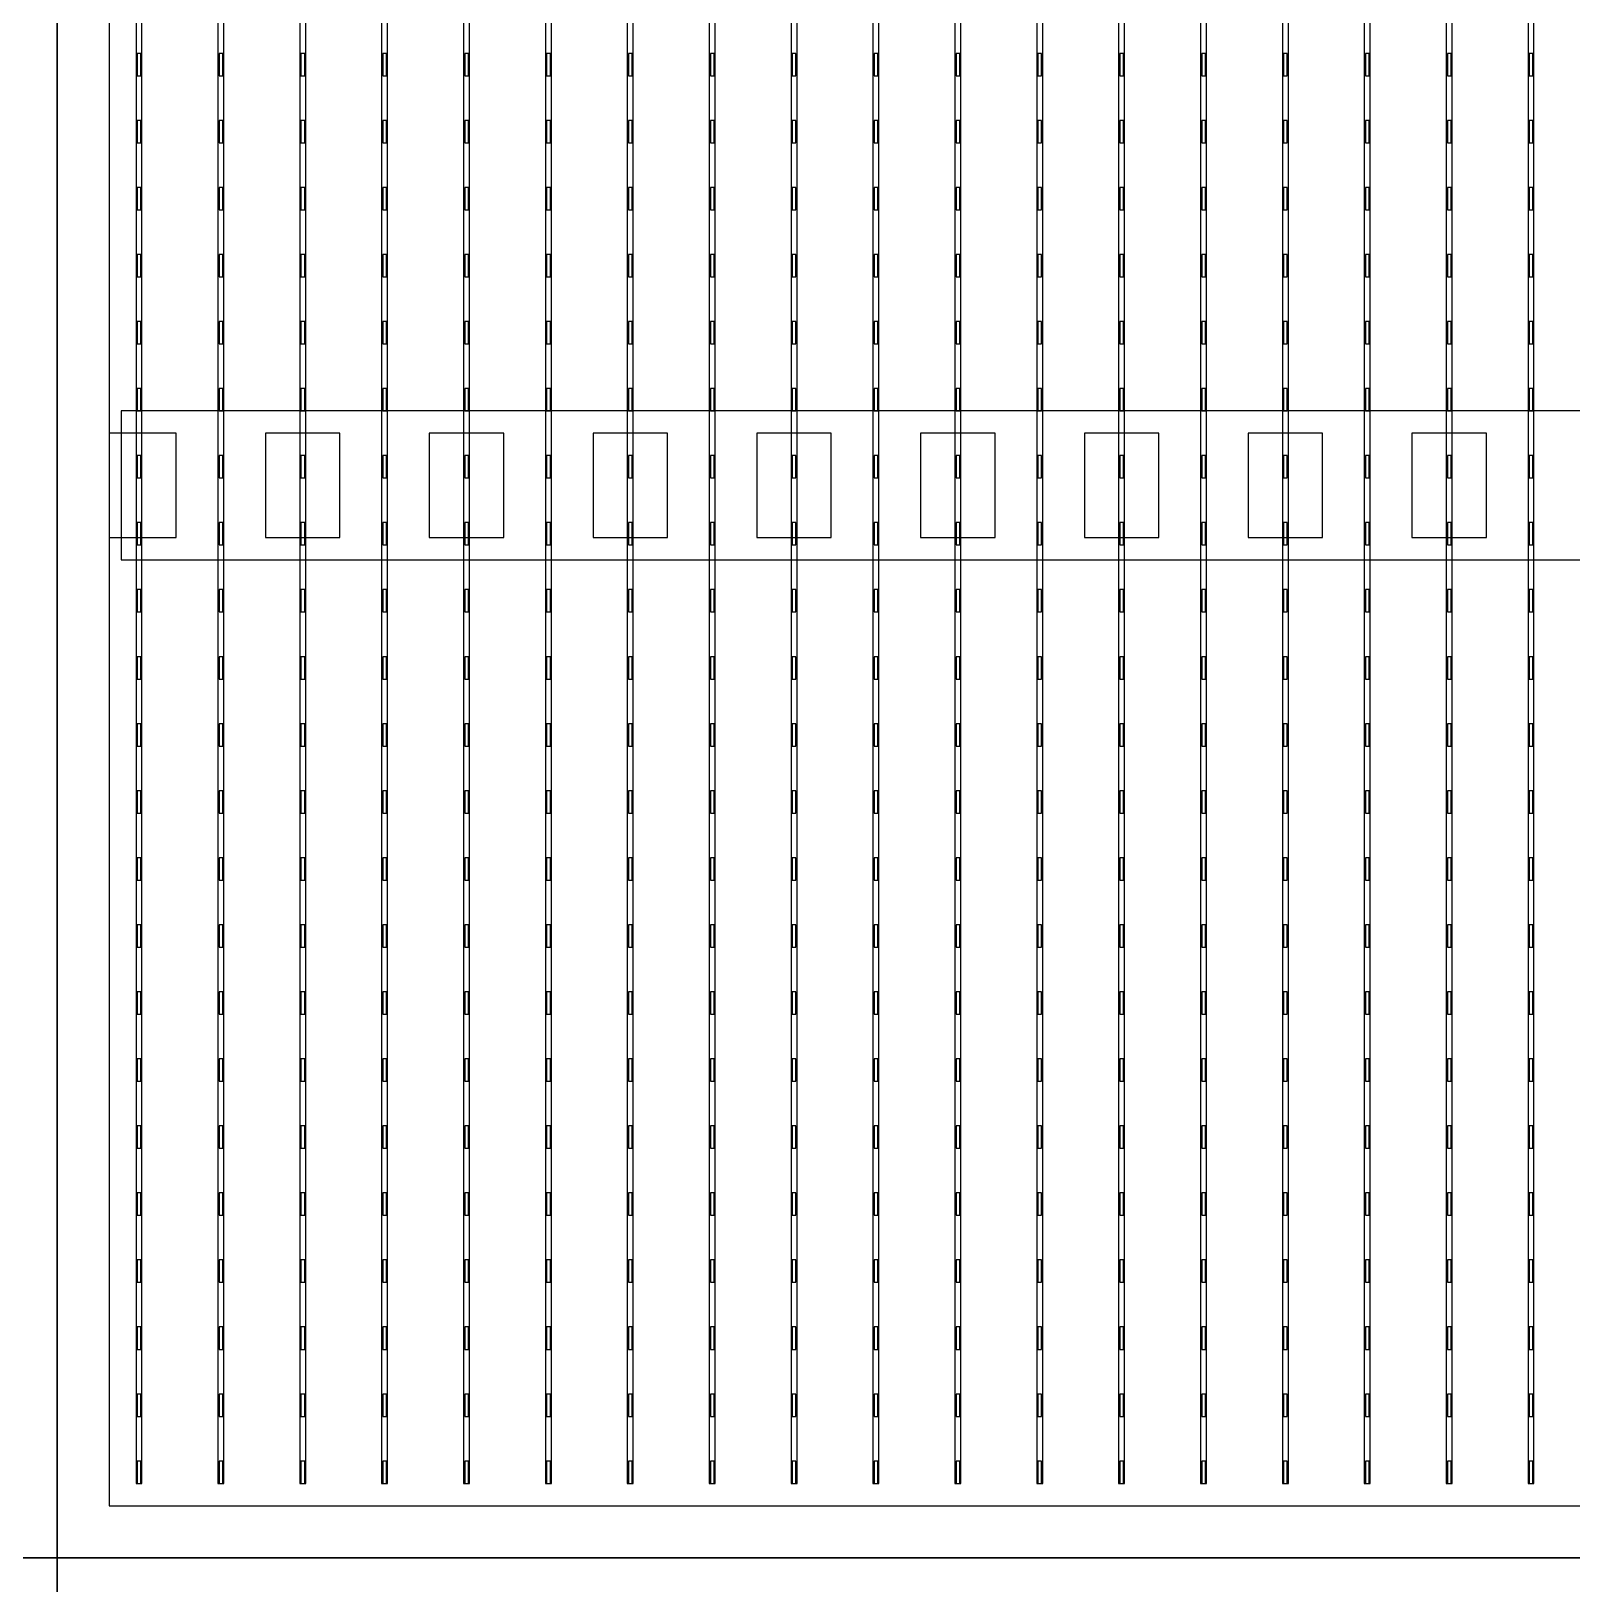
# Model space of a CAD drawing. Header units: millimetres. Extents: x -18 to 142, y -7 to 153.
# Drawn here: x 82.89 to 93.25, y 103.83 to 114.25 of the extents above; entities that cross this region are included whole.
import ezdxf

# ---------------------------------------------------------------- set-up
doc = ezdxf.new("R2010")
doc.units = ezdxf.units.MM
for name, color, linetype in [('BUSBARS', 3, 'Continuous'), ('CELLS', 5, 'Continuous'), ('CONTACT_PADS', 2, 'Continuous'), ('DICING', 4, 'Continuous'), ('FINGERS', 1, 'Continuous'), ('INSULATION', 2, 'Continuous')]:
    doc.layers.add(name, color=color, linetype=linetype)

msp = doc.modelspace()

# ---------------------------------------------------------------- linework, layer by layer
at = {"layer": 'BUSBARS'}
msp.add_lwpolyline([(103.54, 110.7), (103.54, 111.7), (83.5, 111.7), (83.5, 110.7), (103.54, 110.7)], close=True, dxfattribs=at)
at = {"layer": 'CELLS'}
for points in [[(83.07, 104), (83.07, 124.9), (62.17, 124.9), (62.17, 104), (83.07, 104)], [(103.97, 104), (103.97, 124.9), (83.07, 124.9), (83.07, 104), (103.97, 104)], [(83.07, 83.1), (83.07, 104), (62.17, 104), (62.17, 83.1), (83.07, 83.1)], [(103.97, 83.1), (103.97, 104), (83.07, 104), (83.07, 83.1), (103.97, 83.1)]]:
    msp.add_lwpolyline(points, close=True, dxfattribs=at)
at = {"layer": 'CONTACT_PADS'}
for points in [[(83.633, 113.95), (83.633, 114.1), (83.608, 114.1), (83.608, 113.95), (83.633, 113.95)], [(84.183, 113.95), (84.183, 114.1), (84.158, 114.1), (84.158, 113.95), (84.183, 113.95)], [(84.733, 113.95), (84.733, 114.1), (84.708, 114.1), (84.708, 113.95), (84.733, 113.95)], [(85.283, 113.95), (85.283, 114.1), (85.258, 114.1), (85.258, 113.95), (85.283, 113.95)], [(85.833, 113.95), (85.833, 114.1), (85.808, 114.1), (85.808, 113.95), (85.833, 113.95)], [(86.383, 113.95), (86.383, 114.1), (86.358, 114.1), (86.358, 113.95), (86.383, 113.95)], [(86.933, 113.95), (86.933, 114.1), (86.908, 114.1), (86.908, 113.95), (86.933, 113.95)], [(87.483, 113.95), (87.483, 114.1), (87.458, 114.1), (87.458, 113.95), (87.483, 113.95)], [(88.033, 113.95), (88.033, 114.1), (88.008, 114.1), (88.008, 113.95), (88.033, 113.95)], [(88.583, 113.95), (88.583, 114.1), (88.558, 114.1), (88.558, 113.95), (88.583, 113.95)], [(89.133, 113.95), (89.133, 114.1), (89.108, 114.1), (89.108, 113.95), (89.133, 113.95)], [(89.683, 113.95), (89.683, 114.1), (89.658, 114.1), (89.658, 113.95), (89.683, 113.95)], [(90.233, 113.95), (90.233, 114.1), (90.208, 114.1), (90.208, 113.95), (90.233, 113.95)], [(90.783, 113.95), (90.783, 114.1), (90.758, 114.1), (90.758, 113.95), (90.783, 113.95)], [(91.333, 113.95), (91.333, 114.1), (91.308, 114.1), (91.308, 113.95), (91.333, 113.95)], [(91.883, 113.95), (91.883, 114.1), (91.858, 114.1), (91.858, 113.95), (91.883, 113.95)], [(92.433, 113.95), (92.433, 114.1), (92.408, 114.1), (92.408, 113.95), (92.433, 113.95)], [(92.983, 113.95), (92.983, 114.1), (92.958, 114.1), (92.958, 113.95), (92.983, 113.95)], [(83.633, 113.5), (83.633, 113.65), (83.608, 113.65), (83.608, 113.5), (83.633, 113.5)], [(84.183, 113.5), (84.183, 113.65), (84.158, 113.65), (84.158, 113.5), (84.183, 113.5)], [(84.733, 113.5), (84.733, 113.65), (84.708, 113.65), (84.708, 113.5), (84.733, 113.5)], [(85.283, 113.5), (85.283, 113.65), (85.258, 113.65), (85.258, 113.5), (85.283, 113.5)], [(85.833, 113.5), (85.833, 113.65), (85.808, 113.65), (85.808, 113.5), (85.833, 113.5)], [(86.383, 113.5), (86.383, 113.65), (86.358, 113.65), (86.358, 113.5), (86.383, 113.5)], [(86.933, 113.5), (86.933, 113.65), (86.908, 113.65), (86.908, 113.5), (86.933, 113.5)], [(87.483, 113.5), (87.483, 113.65), (87.458, 113.65), (87.458, 113.5), (87.483, 113.5)], [(88.033, 113.5), (88.033, 113.65), (88.008, 113.65), (88.008, 113.5), (88.033, 113.5)], [(88.583, 113.5), (88.583, 113.65), (88.558, 113.65), (88.558, 113.5), (88.583, 113.5)], [(89.133, 113.5), (89.133, 113.65), (89.108, 113.65), (89.108, 113.5), (89.133, 113.5)], [(89.683, 113.5), (89.683, 113.65), (89.658, 113.65), (89.658, 113.5), (89.683, 113.5)], [(90.233, 113.5), (90.233, 113.65), (90.208, 113.65), (90.208, 113.5), (90.233, 113.5)], [(90.783, 113.5), (90.783, 113.65), (90.758, 113.65), (90.758, 113.5), (90.783, 113.5)], [(91.333, 113.5), (91.333, 113.65), (91.308, 113.65), (91.308, 113.5), (91.333, 113.5)], [(91.883, 113.5), (91.883, 113.65), (91.858, 113.65), (91.858, 113.5), (91.883, 113.5)], [(92.433, 113.5), (92.433, 113.65), (92.408, 113.65), (92.408, 113.5), (92.433, 113.5)], [(92.983, 113.5), (92.983, 113.65), (92.958, 113.65), (92.958, 113.5), (92.983, 113.5)], [(83.633, 113.05), (83.633, 113.2), (83.608, 113.2), (83.608, 113.05), (83.633, 113.05)], [(84.183, 113.05), (84.183, 113.2), (84.158, 113.2), (84.158, 113.05), (84.183, 113.05)], [(84.733, 113.05), (84.733, 113.2), (84.708, 113.2), (84.708, 113.05), (84.733, 113.05)], [(85.283, 113.05), (85.283, 113.2), (85.258, 113.2), (85.258, 113.05), (85.283, 113.05)], [(85.833, 113.05), (85.833, 113.2), (85.808, 113.2), (85.808, 113.05), (85.833, 113.05)], [(86.383, 113.05), (86.383, 113.2), (86.358, 113.2), (86.358, 113.05), (86.383, 113.05)], [(86.933, 113.05), (86.933, 113.2), (86.908, 113.2), (86.908, 113.05), (86.933, 113.05)], [(87.483, 113.05), (87.483, 113.2), (87.458, 113.2), (87.458, 113.05), (87.483, 113.05)], [(88.033, 113.05), (88.033, 113.2), (88.008, 113.2), (88.008, 113.05), (88.033, 113.05)], [(88.583, 113.05), (88.583, 113.2), (88.558, 113.2), (88.558, 113.05), (88.583, 113.05)], [(89.133, 113.05), (89.133, 113.2), (89.108, 113.2), (89.108, 113.05), (89.133, 113.05)], [(89.683, 113.05), (89.683, 113.2), (89.658, 113.2), (89.658, 113.05), (89.683, 113.05)], [(90.233, 113.05), (90.233, 113.2), (90.208, 113.2), (90.208, 113.05), (90.233, 113.05)], [(90.783, 113.05), (90.783, 113.2), (90.758, 113.2), (90.758, 113.05), (90.783, 113.05)], [(91.333, 113.05), (91.333, 113.2), (91.308, 113.2), (91.308, 113.05), (91.333, 113.05)], [(91.883, 113.05), (91.883, 113.2), (91.858, 113.2), (91.858, 113.05), (91.883, 113.05)], [(92.433, 113.05), (92.433, 113.2), (92.408, 113.2), (92.408, 113.05), (92.433, 113.05)], [(92.983, 113.05), (92.983, 113.2), (92.958, 113.2), (92.958, 113.05), (92.983, 113.05)], [(83.633, 112.6), (83.633, 112.75), (83.608, 112.75), (83.608, 112.6), (83.633, 112.6)], [(84.183, 112.6), (84.183, 112.75), (84.158, 112.75), (84.158, 112.6), (84.183, 112.6)], [(84.733, 112.6), (84.733, 112.75), (84.708, 112.75), (84.708, 112.6), (84.733, 112.6)], [(85.283, 112.6), (85.283, 112.75), (85.258, 112.75), (85.258, 112.6), (85.283, 112.6)], [(85.833, 112.6), (85.833, 112.75), (85.808, 112.75), (85.808, 112.6), (85.833, 112.6)], [(86.383, 112.6), (86.383, 112.75), (86.358, 112.75), (86.358, 112.6), (86.383, 112.6)], [(86.933, 112.6), (86.933, 112.75), (86.908, 112.75), (86.908, 112.6), (86.933, 112.6)], [(87.483, 112.6), (87.483, 112.75), (87.458, 112.75), (87.458, 112.6), (87.483, 112.6)], [(88.033, 112.6), (88.033, 112.75), (88.008, 112.75), (88.008, 112.6), (88.033, 112.6)], [(88.583, 112.6), (88.583, 112.75), (88.558, 112.75), (88.558, 112.6), (88.583, 112.6)], [(89.133, 112.6), (89.133, 112.75), (89.108, 112.75), (89.108, 112.6), (89.133, 112.6)], [(89.683, 112.6), (89.683, 112.75), (89.658, 112.75), (89.658, 112.6), (89.683, 112.6)], [(90.233, 112.6), (90.233, 112.75), (90.208, 112.75), (90.208, 112.6), (90.233, 112.6)], [(90.783, 112.6), (90.783, 112.75), (90.758, 112.75), (90.758, 112.6), (90.783, 112.6)], [(91.333, 112.6), (91.333, 112.75), (91.308, 112.75), (91.308, 112.6), (91.333, 112.6)], [(91.883, 112.6), (91.883, 112.75), (91.858, 112.75), (91.858, 112.6), (91.883, 112.6)], [(92.433, 112.6), (92.433, 112.75), (92.408, 112.75), (92.408, 112.6), (92.433, 112.6)], [(92.983, 112.6), (92.983, 112.75), (92.958, 112.75), (92.958, 112.6), (92.983, 112.6)], [(83.633, 112.15), (83.633, 112.3), (83.608, 112.3), (83.608, 112.15), (83.633, 112.15)], [(84.183, 112.15), (84.183, 112.3), (84.158, 112.3), (84.158, 112.15), (84.183, 112.15)], [(84.733, 112.15), (84.733, 112.3), (84.708, 112.3), (84.708, 112.15), (84.733, 112.15)], [(85.283, 112.15), (85.283, 112.3), (85.258, 112.3), (85.258, 112.15), (85.283, 112.15)], [(85.833, 112.15), (85.833, 112.3), (85.808, 112.3), (85.808, 112.15), (85.833, 112.15)], [(86.383, 112.15), (86.383, 112.3), (86.358, 112.3), (86.358, 112.15), (86.383, 112.15)], [(86.933, 112.15), (86.933, 112.3), (86.908, 112.3), (86.908, 112.15), (86.933, 112.15)], [(87.483, 112.15), (87.483, 112.3), (87.458, 112.3), (87.458, 112.15), (87.483, 112.15)], [(88.033, 112.15), (88.033, 112.3), (88.008, 112.3), (88.008, 112.15), (88.033, 112.15)], [(88.583, 112.15), (88.583, 112.3), (88.558, 112.3), (88.558, 112.15), (88.583, 112.15)], [(89.133, 112.15), (89.133, 112.3), (89.108, 112.3), (89.108, 112.15), (89.133, 112.15)], [(89.683, 112.15), (89.683, 112.3), (89.658, 112.3), (89.658, 112.15), (89.683, 112.15)], [(90.233, 112.15), (90.233, 112.3), (90.208, 112.3), (90.208, 112.15), (90.233, 112.15)], [(90.783, 112.15), (90.783, 112.3), (90.758, 112.3), (90.758, 112.15), (90.783, 112.15)], [(91.333, 112.15), (91.333, 112.3), (91.308, 112.3), (91.308, 112.15), (91.333, 112.15)], [(91.883, 112.15), (91.883, 112.3), (91.858, 112.3), (91.858, 112.15), (91.883, 112.15)], [(92.433, 112.15), (92.433, 112.3), (92.408, 112.3), (92.408, 112.15), (92.433, 112.15)], [(92.983, 112.15), (92.983, 112.3), (92.958, 112.3), (92.958, 112.15), (92.983, 112.15)], [(83.633, 111.7), (83.633, 111.85), (83.608, 111.85), (83.608, 111.7), (83.633, 111.7)], [(84.183, 111.7), (84.183, 111.85), (84.158, 111.85), (84.158, 111.7), (84.183, 111.7)], [(84.733, 111.7), (84.733, 111.85), (84.708, 111.85), (84.708, 111.7), (84.733, 111.7)], [(85.283, 111.7), (85.283, 111.85), (85.258, 111.85), (85.258, 111.7), (85.283, 111.7)], [(85.833, 111.7), (85.833, 111.85), (85.808, 111.85), (85.808, 111.7), (85.833, 111.7)], [(86.383, 111.7), (86.383, 111.85), (86.358, 111.85), (86.358, 111.7), (86.383, 111.7)], [(86.933, 111.7), (86.933, 111.85), (86.908, 111.85), (86.908, 111.7), (86.933, 111.7)], [(87.483, 111.7), (87.483, 111.85), (87.458, 111.85), (87.458, 111.7), (87.483, 111.7)], [(88.033, 111.7), (88.033, 111.85), (88.008, 111.85), (88.008, 111.7), (88.033, 111.7)], [(88.583, 111.7), (88.583, 111.85), (88.558, 111.85), (88.558, 111.7), (88.583, 111.7)], [(89.133, 111.7), (89.133, 111.85), (89.108, 111.85), (89.108, 111.7), (89.133, 111.7)], [(89.683, 111.7), (89.683, 111.85), (89.658, 111.85), (89.658, 111.7), (89.683, 111.7)], [(90.233, 111.7), (90.233, 111.85), (90.208, 111.85), (90.208, 111.7), (90.233, 111.7)], [(90.783, 111.7), (90.783, 111.85), (90.758, 111.85), (90.758, 111.7), (90.783, 111.7)], [(91.333, 111.7), (91.333, 111.85), (91.308, 111.85), (91.308, 111.7), (91.333, 111.7)], [(91.883, 111.7), (91.883, 111.85), (91.858, 111.85), (91.858, 111.7), (91.883, 111.7)], [(92.433, 111.7), (92.433, 111.85), (92.408, 111.85), (92.408, 111.7), (92.433, 111.7)], [(92.983, 111.7), (92.983, 111.85), (92.958, 111.85), (92.958, 111.7), (92.983, 111.7)], [(83.633, 111.25), (83.633, 111.4), (83.608, 111.4), (83.608, 111.25), (83.633, 111.25)], [(84.183, 111.25), (84.183, 111.4), (84.158, 111.4), (84.158, 111.25), (84.183, 111.25)], [(84.733, 111.25), (84.733, 111.4), (84.708, 111.4), (84.708, 111.25), (84.733, 111.25)], [(85.283, 111.25), (85.283, 111.4), (85.258, 111.4), (85.258, 111.25), (85.283, 111.25)], [(85.833, 111.25), (85.833, 111.4), (85.808, 111.4), (85.808, 111.25), (85.833, 111.25)], [(86.383, 111.25), (86.383, 111.4), (86.358, 111.4), (86.358, 111.25), (86.383, 111.25)], [(86.933, 111.25), (86.933, 111.4), (86.908, 111.4), (86.908, 111.25), (86.933, 111.25)], [(87.483, 111.25), (87.483, 111.4), (87.458, 111.4), (87.458, 111.25), (87.483, 111.25)], [(88.033, 111.25), (88.033, 111.4), (88.008, 111.4), (88.008, 111.25), (88.033, 111.25)], [(88.583, 111.25), (88.583, 111.4), (88.558, 111.4), (88.558, 111.25), (88.583, 111.25)], [(89.133, 111.25), (89.133, 111.4), (89.108, 111.4), (89.108, 111.25), (89.133, 111.25)], [(89.683, 111.25), (89.683, 111.4), (89.658, 111.4), (89.658, 111.25), (89.683, 111.25)], [(90.233, 111.25), (90.233, 111.4), (90.208, 111.4), (90.208, 111.25), (90.233, 111.25)], [(90.783, 111.25), (90.783, 111.4), (90.758, 111.4), (90.758, 111.25), (90.783, 111.25)], [(91.333, 111.25), (91.333, 111.4), (91.308, 111.4), (91.308, 111.25), (91.333, 111.25)], [(91.883, 111.25), (91.883, 111.4), (91.858, 111.4), (91.858, 111.25), (91.883, 111.25)], [(92.433, 111.25), (92.433, 111.4), (92.408, 111.4), (92.408, 111.25), (92.433, 111.25)], [(92.983, 111.25), (92.983, 111.4), (92.958, 111.4), (92.958, 111.25), (92.983, 111.25)], [(83.633, 110.8), (83.633, 110.95), (83.608, 110.95), (83.608, 110.8), (83.633, 110.8)], [(84.183, 110.8), (84.183, 110.95), (84.158, 110.95), (84.158, 110.8), (84.183, 110.8)], [(84.733, 110.8), (84.733, 110.95), (84.708, 110.95), (84.708, 110.8), (84.733, 110.8)], [(85.283, 110.8), (85.283, 110.95), (85.258, 110.95), (85.258, 110.8), (85.283, 110.8)], [(85.833, 110.8), (85.833, 110.95), (85.808, 110.95), (85.808, 110.8), (85.833, 110.8)], [(86.383, 110.8), (86.383, 110.95), (86.358, 110.95), (86.358, 110.8), (86.383, 110.8)], [(86.933, 110.8), (86.933, 110.95), (86.908, 110.95), (86.908, 110.8), (86.933, 110.8)], [(87.483, 110.8), (87.483, 110.95), (87.458, 110.95), (87.458, 110.8), (87.483, 110.8)], [(88.033, 110.8), (88.033, 110.95), (88.008, 110.95), (88.008, 110.8), (88.033, 110.8)], [(88.583, 110.8), (88.583, 110.95), (88.558, 110.95), (88.558, 110.8), (88.583, 110.8)], [(89.133, 110.8), (89.133, 110.95), (89.108, 110.95), (89.108, 110.8), (89.133, 110.8)], [(89.683, 110.8), (89.683, 110.95), (89.658, 110.95), (89.658, 110.8), (89.683, 110.8)], [(90.233, 110.8), (90.233, 110.95), (90.208, 110.95), (90.208, 110.8), (90.233, 110.8)], [(90.783, 110.8), (90.783, 110.95), (90.758, 110.95), (90.758, 110.8), (90.783, 110.8)], [(91.333, 110.8), (91.333, 110.95), (91.308, 110.95), (91.308, 110.8), (91.333, 110.8)], [(91.883, 110.8), (91.883, 110.95), (91.858, 110.95), (91.858, 110.8), (91.883, 110.8)], [(92.433, 110.8), (92.433, 110.95), (92.408, 110.95), (92.408, 110.8), (92.433, 110.8)], [(92.983, 110.8), (92.983, 110.95), (92.958, 110.95), (92.958, 110.8), (92.983, 110.8)], [(83.633, 110.35), (83.633, 110.5), (83.608, 110.5), (83.608, 110.35), (83.633, 110.35)], [(84.183, 110.35), (84.183, 110.5), (84.158, 110.5), (84.158, 110.35), (84.183, 110.35)], [(84.733, 110.35), (84.733, 110.5), (84.708, 110.5), (84.708, 110.35), (84.733, 110.35)], [(85.283, 110.35), (85.283, 110.5), (85.258, 110.5), (85.258, 110.35), (85.283, 110.35)], [(85.833, 110.35), (85.833, 110.5), (85.808, 110.5), (85.808, 110.35), (85.833, 110.35)], [(86.383, 110.35), (86.383, 110.5), (86.358, 110.5), (86.358, 110.35), (86.383, 110.35)], [(86.933, 110.35), (86.933, 110.5), (86.908, 110.5), (86.908, 110.35), (86.933, 110.35)], [(87.483, 110.35), (87.483, 110.5), (87.458, 110.5), (87.458, 110.35), (87.483, 110.35)], [(88.033, 110.35), (88.033, 110.5), (88.008, 110.5), (88.008, 110.35), (88.033, 110.35)], [(88.583, 110.35), (88.583, 110.5), (88.558, 110.5), (88.558, 110.35), (88.583, 110.35)], [(89.133, 110.35), (89.133, 110.5), (89.108, 110.5), (89.108, 110.35), (89.133, 110.35)], [(89.683, 110.35), (89.683, 110.5), (89.658, 110.5), (89.658, 110.35), (89.683, 110.35)], [(90.233, 110.35), (90.233, 110.5), (90.208, 110.5), (90.208, 110.35), (90.233, 110.35)], [(90.783, 110.35), (90.783, 110.5), (90.758, 110.5), (90.758, 110.35), (90.783, 110.35)], [(91.333, 110.35), (91.333, 110.5), (91.308, 110.5), (91.308, 110.35), (91.333, 110.35)], [(91.883, 110.35), (91.883, 110.5), (91.858, 110.5), (91.858, 110.35), (91.883, 110.35)], [(92.433, 110.35), (92.433, 110.5), (92.408, 110.5), (92.408, 110.35), (92.433, 110.35)], [(92.983, 110.35), (92.983, 110.5), (92.958, 110.5), (92.958, 110.35), (92.983, 110.35)], [(83.633, 109.9), (83.633, 110.05), (83.608, 110.05), (83.608, 109.9), (83.633, 109.9)], [(84.183, 109.9), (84.183, 110.05), (84.158, 110.05), (84.158, 109.9), (84.183, 109.9)], [(84.733, 109.9), (84.733, 110.05), (84.708, 110.05), (84.708, 109.9), (84.733, 109.9)], [(85.283, 109.9), (85.283, 110.05), (85.258, 110.05), (85.258, 109.9), (85.283, 109.9)], [(85.833, 109.9), (85.833, 110.05), (85.808, 110.05), (85.808, 109.9), (85.833, 109.9)], [(86.383, 109.9), (86.383, 110.05), (86.358, 110.05), (86.358, 109.9), (86.383, 109.9)], [(86.933, 109.9), (86.933, 110.05), (86.908, 110.05), (86.908, 109.9), (86.933, 109.9)], [(87.483, 109.9), (87.483, 110.05), (87.458, 110.05), (87.458, 109.9), (87.483, 109.9)], [(88.033, 109.9), (88.033, 110.05), (88.008, 110.05), (88.008, 109.9), (88.033, 109.9)], [(88.583, 109.9), (88.583, 110.05), (88.558, 110.05), (88.558, 109.9), (88.583, 109.9)], [(89.133, 109.9), (89.133, 110.05), (89.108, 110.05), (89.108, 109.9), (89.133, 109.9)], [(89.683, 109.9), (89.683, 110.05), (89.658, 110.05), (89.658, 109.9), (89.683, 109.9)], [(90.233, 109.9), (90.233, 110.05), (90.208, 110.05), (90.208, 109.9), (90.233, 109.9)], [(90.783, 109.9), (90.783, 110.05), (90.758, 110.05), (90.758, 109.9), (90.783, 109.9)], [(91.333, 109.9), (91.333, 110.05), (91.308, 110.05), (91.308, 109.9), (91.333, 109.9)], [(91.883, 109.9), (91.883, 110.05), (91.858, 110.05), (91.858, 109.9), (91.883, 109.9)], [(92.433, 109.9), (92.433, 110.05), (92.408, 110.05), (92.408, 109.9), (92.433, 109.9)], [(92.983, 109.9), (92.983, 110.05), (92.958, 110.05), (92.958, 109.9), (92.983, 109.9)], [(83.633, 109.45), (83.633, 109.6), (83.608, 109.6), (83.608, 109.45), (83.633, 109.45)], [(84.183, 109.45), (84.183, 109.6), (84.158, 109.6), (84.158, 109.45), (84.183, 109.45)], [(84.733, 109.45), (84.733, 109.6), (84.708, 109.6), (84.708, 109.45), (84.733, 109.45)], [(85.283, 109.45), (85.283, 109.6), (85.258, 109.6), (85.258, 109.45), (85.283, 109.45)], [(85.833, 109.45), (85.833, 109.6), (85.808, 109.6), (85.808, 109.45), (85.833, 109.45)], [(86.383, 109.45), (86.383, 109.6), (86.358, 109.6), (86.358, 109.45), (86.383, 109.45)], [(86.933, 109.45), (86.933, 109.6), (86.908, 109.6), (86.908, 109.45), (86.933, 109.45)], [(87.483, 109.45), (87.483, 109.6), (87.458, 109.6), (87.458, 109.45), (87.483, 109.45)], [(88.033, 109.45), (88.033, 109.6), (88.008, 109.6), (88.008, 109.45), (88.033, 109.45)], [(88.583, 109.45), (88.583, 109.6), (88.558, 109.6), (88.558, 109.45), (88.583, 109.45)], [(89.133, 109.45), (89.133, 109.6), (89.108, 109.6), (89.108, 109.45), (89.133, 109.45)], [(89.683, 109.45), (89.683, 109.6), (89.658, 109.6), (89.658, 109.45), (89.683, 109.45)], [(90.233, 109.45), (90.233, 109.6), (90.208, 109.6), (90.208, 109.45), (90.233, 109.45)], [(90.783, 109.45), (90.783, 109.6), (90.758, 109.6), (90.758, 109.45), (90.783, 109.45)], [(91.333, 109.45), (91.333, 109.6), (91.308, 109.6), (91.308, 109.45), (91.333, 109.45)], [(91.883, 109.45), (91.883, 109.6), (91.858, 109.6), (91.858, 109.45), (91.883, 109.45)], [(92.433, 109.45), (92.433, 109.6), (92.408, 109.6), (92.408, 109.45), (92.433, 109.45)], [(92.983, 109.45), (92.983, 109.6), (92.958, 109.6), (92.958, 109.45), (92.983, 109.45)], [(83.633, 109), (83.633, 109.15), (83.608, 109.15), (83.608, 109), (83.633, 109)], [(84.183, 109), (84.183, 109.15), (84.158, 109.15), (84.158, 109), (84.183, 109)], [(84.733, 109), (84.733, 109.15), (84.708, 109.15), (84.708, 109), (84.733, 109)], [(85.283, 109), (85.283, 109.15), (85.258, 109.15), (85.258, 109), (85.283, 109)], [(85.833, 109), (85.833, 109.15), (85.808, 109.15), (85.808, 109), (85.833, 109)], [(86.383, 109), (86.383, 109.15), (86.358, 109.15), (86.358, 109), (86.383, 109)], [(86.933, 109), (86.933, 109.15), (86.908, 109.15), (86.908, 109), (86.933, 109)], [(87.483, 109), (87.483, 109.15), (87.458, 109.15), (87.458, 109), (87.483, 109)], [(88.033, 109), (88.033, 109.15), (88.008, 109.15), (88.008, 109), (88.033, 109)], [(88.583, 109), (88.583, 109.15), (88.558, 109.15), (88.558, 109), (88.583, 109)], [(89.133, 109), (89.133, 109.15), (89.108, 109.15), (89.108, 109), (89.133, 109)], [(89.683, 109), (89.683, 109.15), (89.658, 109.15), (89.658, 109), (89.683, 109)], [(90.233, 109), (90.233, 109.15), (90.208, 109.15), (90.208, 109), (90.233, 109)], [(90.783, 109), (90.783, 109.15), (90.758, 109.15), (90.758, 109), (90.783, 109)], [(91.333, 109), (91.333, 109.15), (91.308, 109.15), (91.308, 109), (91.333, 109)], [(91.883, 109), (91.883, 109.15), (91.858, 109.15), (91.858, 109), (91.883, 109)], [(92.433, 109), (92.433, 109.15), (92.408, 109.15), (92.408, 109), (92.433, 109)], [(92.983, 109), (92.983, 109.15), (92.958, 109.15), (92.958, 109), (92.983, 109)], [(83.633, 108.55), (83.633, 108.7), (83.608, 108.7), (83.608, 108.55), (83.633, 108.55)], [(84.183, 108.55), (84.183, 108.7), (84.158, 108.7), (84.158, 108.55), (84.183, 108.55)], [(84.733, 108.55), (84.733, 108.7), (84.708, 108.7), (84.708, 108.55), (84.733, 108.55)], [(85.283, 108.55), (85.283, 108.7), (85.258, 108.7), (85.258, 108.55), (85.283, 108.55)], [(85.833, 108.55), (85.833, 108.7), (85.808, 108.7), (85.808, 108.55), (85.833, 108.55)], [(86.383, 108.55), (86.383, 108.7), (86.358, 108.7), (86.358, 108.55), (86.383, 108.55)], [(86.933, 108.55), (86.933, 108.7), (86.908, 108.7), (86.908, 108.55), (86.933, 108.55)], [(87.483, 108.55), (87.483, 108.7), (87.458, 108.7), (87.458, 108.55), (87.483, 108.55)], [(88.033, 108.55), (88.033, 108.7), (88.008, 108.7), (88.008, 108.55), (88.033, 108.55)], [(88.583, 108.55), (88.583, 108.7), (88.558, 108.7), (88.558, 108.55), (88.583, 108.55)], [(89.133, 108.55), (89.133, 108.7), (89.108, 108.7), (89.108, 108.55), (89.133, 108.55)], [(89.683, 108.55), (89.683, 108.7), (89.658, 108.7), (89.658, 108.55), (89.683, 108.55)], [(90.233, 108.55), (90.233, 108.7), (90.208, 108.7), (90.208, 108.55), (90.233, 108.55)], [(90.783, 108.55), (90.783, 108.7), (90.758, 108.7), (90.758, 108.55), (90.783, 108.55)], [(91.333, 108.55), (91.333, 108.7), (91.308, 108.7), (91.308, 108.55), (91.333, 108.55)], [(91.883, 108.55), (91.883, 108.7), (91.858, 108.7), (91.858, 108.55), (91.883, 108.55)], [(92.433, 108.55), (92.433, 108.7), (92.408, 108.7), (92.408, 108.55), (92.433, 108.55)], [(92.983, 108.55), (92.983, 108.7), (92.958, 108.7), (92.958, 108.55), (92.983, 108.55)], [(83.633, 108.1), (83.633, 108.25), (83.608, 108.25), (83.608, 108.1), (83.633, 108.1)], [(84.183, 108.1), (84.183, 108.25), (84.158, 108.25), (84.158, 108.1), (84.183, 108.1)], [(84.733, 108.1), (84.733, 108.25), (84.708, 108.25), (84.708, 108.1), (84.733, 108.1)], [(85.283, 108.1), (85.283, 108.25), (85.258, 108.25), (85.258, 108.1), (85.283, 108.1)], [(85.833, 108.1), (85.833, 108.25), (85.808, 108.25), (85.808, 108.1), (85.833, 108.1)], [(86.383, 108.1), (86.383, 108.25), (86.358, 108.25), (86.358, 108.1), (86.383, 108.1)], [(86.933, 108.1), (86.933, 108.25), (86.908, 108.25), (86.908, 108.1), (86.933, 108.1)], [(87.483, 108.1), (87.483, 108.25), (87.458, 108.25), (87.458, 108.1), (87.483, 108.1)], [(88.033, 108.1), (88.033, 108.25), (88.008, 108.25), (88.008, 108.1), (88.033, 108.1)], [(88.583, 108.1), (88.583, 108.25), (88.558, 108.25), (88.558, 108.1), (88.583, 108.1)], [(89.133, 108.1), (89.133, 108.25), (89.108, 108.25), (89.108, 108.1), (89.133, 108.1)], [(89.683, 108.1), (89.683, 108.25), (89.658, 108.25), (89.658, 108.1), (89.683, 108.1)], [(90.233, 108.1), (90.233, 108.25), (90.208, 108.25), (90.208, 108.1), (90.233, 108.1)], [(90.783, 108.1), (90.783, 108.25), (90.758, 108.25), (90.758, 108.1), (90.783, 108.1)], [(91.333, 108.1), (91.333, 108.25), (91.308, 108.25), (91.308, 108.1), (91.333, 108.1)], [(91.883, 108.1), (91.883, 108.25), (91.858, 108.25), (91.858, 108.1), (91.883, 108.1)], [(92.433, 108.1), (92.433, 108.25), (92.408, 108.25), (92.408, 108.1), (92.433, 108.1)], [(92.983, 108.1), (92.983, 108.25), (92.958, 108.25), (92.958, 108.1), (92.983, 108.1)], [(83.633, 107.65), (83.633, 107.8), (83.608, 107.8), (83.608, 107.65), (83.633, 107.65)], [(84.183, 107.65), (84.183, 107.8), (84.158, 107.8), (84.158, 107.65), (84.183, 107.65)], [(84.733, 107.65), (84.733, 107.8), (84.708, 107.8), (84.708, 107.65), (84.733, 107.65)], [(85.283, 107.65), (85.283, 107.8), (85.258, 107.8), (85.258, 107.65), (85.283, 107.65)], [(85.833, 107.65), (85.833, 107.8), (85.808, 107.8), (85.808, 107.65), (85.833, 107.65)], [(86.383, 107.65), (86.383, 107.8), (86.358, 107.8), (86.358, 107.65), (86.383, 107.65)], [(86.933, 107.65), (86.933, 107.8), (86.908, 107.8), (86.908, 107.65), (86.933, 107.65)], [(87.483, 107.65), (87.483, 107.8), (87.458, 107.8), (87.458, 107.65), (87.483, 107.65)], [(88.033, 107.65), (88.033, 107.8), (88.008, 107.8), (88.008, 107.65), (88.033, 107.65)], [(88.583, 107.65), (88.583, 107.8), (88.558, 107.8), (88.558, 107.65), (88.583, 107.65)], [(89.133, 107.65), (89.133, 107.8), (89.108, 107.8), (89.108, 107.65), (89.133, 107.65)], [(89.683, 107.65), (89.683, 107.8), (89.658, 107.8), (89.658, 107.65), (89.683, 107.65)], [(90.233, 107.65), (90.233, 107.8), (90.208, 107.8), (90.208, 107.65), (90.233, 107.65)], [(90.783, 107.65), (90.783, 107.8), (90.758, 107.8), (90.758, 107.65), (90.783, 107.65)], [(91.333, 107.65), (91.333, 107.8), (91.308, 107.8), (91.308, 107.65), (91.333, 107.65)], [(91.883, 107.65), (91.883, 107.8), (91.858, 107.8), (91.858, 107.65), (91.883, 107.65)], [(92.433, 107.65), (92.433, 107.8), (92.408, 107.8), (92.408, 107.65), (92.433, 107.65)], [(92.983, 107.65), (92.983, 107.8), (92.958, 107.8), (92.958, 107.65), (92.983, 107.65)], [(83.633, 107.2), (83.633, 107.35), (83.608, 107.35), (83.608, 107.2), (83.633, 107.2)], [(84.183, 107.2), (84.183, 107.35), (84.158, 107.35), (84.158, 107.2), (84.183, 107.2)], [(84.733, 107.2), (84.733, 107.35), (84.708, 107.35), (84.708, 107.2), (84.733, 107.2)], [(85.283, 107.2), (85.283, 107.35), (85.258, 107.35), (85.258, 107.2), (85.283, 107.2)], [(85.833, 107.2), (85.833, 107.35), (85.808, 107.35), (85.808, 107.2), (85.833, 107.2)], [(86.383, 107.2), (86.383, 107.35), (86.358, 107.35), (86.358, 107.2), (86.383, 107.2)], [(86.933, 107.2), (86.933, 107.35), (86.908, 107.35), (86.908, 107.2), (86.933, 107.2)], [(87.483, 107.2), (87.483, 107.35), (87.458, 107.35), (87.458, 107.2), (87.483, 107.2)], [(88.033, 107.2), (88.033, 107.35), (88.008, 107.35), (88.008, 107.2), (88.033, 107.2)], [(88.583, 107.2), (88.583, 107.35), (88.558, 107.35), (88.558, 107.2), (88.583, 107.2)], [(89.133, 107.2), (89.133, 107.35), (89.108, 107.35), (89.108, 107.2), (89.133, 107.2)], [(89.683, 107.2), (89.683, 107.35), (89.658, 107.35), (89.658, 107.2), (89.683, 107.2)], [(90.233, 107.2), (90.233, 107.35), (90.208, 107.35), (90.208, 107.2), (90.233, 107.2)], [(90.783, 107.2), (90.783, 107.35), (90.758, 107.35), (90.758, 107.2), (90.783, 107.2)], [(91.333, 107.2), (91.333, 107.35), (91.308, 107.35), (91.308, 107.2), (91.333, 107.2)], [(91.883, 107.2), (91.883, 107.35), (91.858, 107.35), (91.858, 107.2), (91.883, 107.2)], [(92.433, 107.2), (92.433, 107.35), (92.408, 107.35), (92.408, 107.2), (92.433, 107.2)], [(92.983, 107.2), (92.983, 107.35), (92.958, 107.35), (92.958, 107.2), (92.983, 107.2)], [(83.633, 106.75), (83.633, 106.9), (83.608, 106.9), (83.608, 106.75), (83.633, 106.75)], [(84.183, 106.75), (84.183, 106.9), (84.158, 106.9), (84.158, 106.75), (84.183, 106.75)], [(84.733, 106.75), (84.733, 106.9), (84.708, 106.9), (84.708, 106.75), (84.733, 106.75)], [(85.283, 106.75), (85.283, 106.9), (85.258, 106.9), (85.258, 106.75), (85.283, 106.75)], [(85.833, 106.75), (85.833, 106.9), (85.808, 106.9), (85.808, 106.75), (85.833, 106.75)], [(86.383, 106.75), (86.383, 106.9), (86.358, 106.9), (86.358, 106.75), (86.383, 106.75)], [(86.933, 106.75), (86.933, 106.9), (86.908, 106.9), (86.908, 106.75), (86.933, 106.75)], [(87.483, 106.75), (87.483, 106.9), (87.458, 106.9), (87.458, 106.75), (87.483, 106.75)], [(88.033, 106.75), (88.033, 106.9), (88.008, 106.9), (88.008, 106.75), (88.033, 106.75)], [(88.583, 106.75), (88.583, 106.9), (88.558, 106.9), (88.558, 106.75), (88.583, 106.75)], [(89.133, 106.75), (89.133, 106.9), (89.108, 106.9), (89.108, 106.75), (89.133, 106.75)], [(89.683, 106.75), (89.683, 106.9), (89.658, 106.9), (89.658, 106.75), (89.683, 106.75)], [(90.233, 106.75), (90.233, 106.9), (90.208, 106.9), (90.208, 106.75), (90.233, 106.75)], [(90.783, 106.75), (90.783, 106.9), (90.758, 106.9), (90.758, 106.75), (90.783, 106.75)], [(91.333, 106.75), (91.333, 106.9), (91.308, 106.9), (91.308, 106.75), (91.333, 106.75)], [(91.883, 106.75), (91.883, 106.9), (91.858, 106.9), (91.858, 106.75), (91.883, 106.75)], [(92.433, 106.75), (92.433, 106.9), (92.408, 106.9), (92.408, 106.75), (92.433, 106.75)], [(92.983, 106.75), (92.983, 106.9), (92.958, 106.9), (92.958, 106.75), (92.983, 106.75)], [(83.633, 106.3), (83.633, 106.45), (83.608, 106.45), (83.608, 106.3), (83.633, 106.3)], [(84.183, 106.3), (84.183, 106.45), (84.158, 106.45), (84.158, 106.3), (84.183, 106.3)], [(84.733, 106.3), (84.733, 106.45), (84.708, 106.45), (84.708, 106.3), (84.733, 106.3)], [(85.283, 106.3), (85.283, 106.45), (85.258, 106.45), (85.258, 106.3), (85.283, 106.3)], [(85.833, 106.3), (85.833, 106.45), (85.808, 106.45), (85.808, 106.3), (85.833, 106.3)], [(86.383, 106.3), (86.383, 106.45), (86.358, 106.45), (86.358, 106.3), (86.383, 106.3)], [(86.933, 106.3), (86.933, 106.45), (86.908, 106.45), (86.908, 106.3), (86.933, 106.3)], [(87.483, 106.3), (87.483, 106.45), (87.458, 106.45), (87.458, 106.3), (87.483, 106.3)], [(88.033, 106.3), (88.033, 106.45), (88.008, 106.45), (88.008, 106.3), (88.033, 106.3)], [(88.583, 106.3), (88.583, 106.45), (88.558, 106.45), (88.558, 106.3), (88.583, 106.3)], [(89.133, 106.3), (89.133, 106.45), (89.108, 106.45), (89.108, 106.3), (89.133, 106.3)], [(89.683, 106.3), (89.683, 106.45), (89.658, 106.45), (89.658, 106.3), (89.683, 106.3)], [(90.233, 106.3), (90.233, 106.45), (90.208, 106.45), (90.208, 106.3), (90.233, 106.3)], [(90.783, 106.3), (90.783, 106.45), (90.758, 106.45), (90.758, 106.3), (90.783, 106.3)], [(91.333, 106.3), (91.333, 106.45), (91.308, 106.45), (91.308, 106.3), (91.333, 106.3)], [(91.883, 106.3), (91.883, 106.45), (91.858, 106.45), (91.858, 106.3), (91.883, 106.3)], [(92.433, 106.3), (92.433, 106.45), (92.408, 106.45), (92.408, 106.3), (92.433, 106.3)], [(92.983, 106.3), (92.983, 106.45), (92.958, 106.45), (92.958, 106.3), (92.983, 106.3)], [(83.633, 105.85), (83.633, 106), (83.608, 106), (83.608, 105.85), (83.633, 105.85)], [(84.183, 105.85), (84.183, 106), (84.158, 106), (84.158, 105.85), (84.183, 105.85)], [(84.733, 105.85), (84.733, 106), (84.708, 106), (84.708, 105.85), (84.733, 105.85)], [(85.283, 105.85), (85.283, 106), (85.258, 106), (85.258, 105.85), (85.283, 105.85)], [(85.833, 105.85), (85.833, 106), (85.808, 106), (85.808, 105.85), (85.833, 105.85)], [(86.383, 105.85), (86.383, 106), (86.358, 106), (86.358, 105.85), (86.383, 105.85)], [(86.933, 105.85), (86.933, 106), (86.908, 106), (86.908, 105.85), (86.933, 105.85)], [(87.483, 105.85), (87.483, 106), (87.458, 106), (87.458, 105.85), (87.483, 105.85)], [(88.033, 105.85), (88.033, 106), (88.008, 106), (88.008, 105.85), (88.033, 105.85)], [(88.583, 105.85), (88.583, 106), (88.558, 106), (88.558, 105.85), (88.583, 105.85)], [(89.133, 105.85), (89.133, 106), (89.108, 106), (89.108, 105.85), (89.133, 105.85)], [(89.683, 105.85), (89.683, 106), (89.658, 106), (89.658, 105.85), (89.683, 105.85)], [(90.233, 105.85), (90.233, 106), (90.208, 106), (90.208, 105.85), (90.233, 105.85)], [(90.783, 105.85), (90.783, 106), (90.758, 106), (90.758, 105.85), (90.783, 105.85)], [(91.333, 105.85), (91.333, 106), (91.308, 106), (91.308, 105.85), (91.333, 105.85)], [(91.883, 105.85), (91.883, 106), (91.858, 106), (91.858, 105.85), (91.883, 105.85)], [(92.433, 105.85), (92.433, 106), (92.408, 106), (92.408, 105.85), (92.433, 105.85)], [(92.983, 105.85), (92.983, 106), (92.958, 106), (92.958, 105.85), (92.983, 105.85)], [(83.633, 105.4), (83.633, 105.55), (83.608, 105.55), (83.608, 105.4), (83.633, 105.4)], [(84.183, 105.4), (84.183, 105.55), (84.158, 105.55), (84.158, 105.4), (84.183, 105.4)], [(84.733, 105.4), (84.733, 105.55), (84.708, 105.55), (84.708, 105.4), (84.733, 105.4)], [(85.283, 105.4), (85.283, 105.55), (85.258, 105.55), (85.258, 105.4), (85.283, 105.4)], [(85.833, 105.4), (85.833, 105.55), (85.808, 105.55), (85.808, 105.4), (85.833, 105.4)], [(86.383, 105.4), (86.383, 105.55), (86.358, 105.55), (86.358, 105.4), (86.383, 105.4)], [(86.933, 105.4), (86.933, 105.55), (86.908, 105.55), (86.908, 105.4), (86.933, 105.4)], [(87.483, 105.4), (87.483, 105.55), (87.458, 105.55), (87.458, 105.4), (87.483, 105.4)], [(88.033, 105.4), (88.033, 105.55), (88.008, 105.55), (88.008, 105.4), (88.033, 105.4)], [(88.583, 105.4), (88.583, 105.55), (88.558, 105.55), (88.558, 105.4), (88.583, 105.4)], [(89.133, 105.4), (89.133, 105.55), (89.108, 105.55), (89.108, 105.4), (89.133, 105.4)], [(89.683, 105.4), (89.683, 105.55), (89.658, 105.55), (89.658, 105.4), (89.683, 105.4)], [(90.233, 105.4), (90.233, 105.55), (90.208, 105.55), (90.208, 105.4), (90.233, 105.4)], [(90.783, 105.4), (90.783, 105.55), (90.758, 105.55), (90.758, 105.4), (90.783, 105.4)], [(91.333, 105.4), (91.333, 105.55), (91.308, 105.55), (91.308, 105.4), (91.333, 105.4)], [(91.883, 105.4), (91.883, 105.55), (91.858, 105.55), (91.858, 105.4), (91.883, 105.4)], [(92.433, 105.4), (92.433, 105.55), (92.408, 105.55), (92.408, 105.4), (92.433, 105.4)], [(92.983, 105.4), (92.983, 105.55), (92.958, 105.55), (92.958, 105.4), (92.983, 105.4)], [(83.633, 104.95), (83.633, 105.1), (83.608, 105.1), (83.608, 104.95), (83.633, 104.95)], [(84.183, 104.95), (84.183, 105.1), (84.158, 105.1), (84.158, 104.95), (84.183, 104.95)], [(84.733, 104.95), (84.733, 105.1), (84.708, 105.1), (84.708, 104.95), (84.733, 104.95)], [(85.283, 104.95), (85.283, 105.1), (85.258, 105.1), (85.258, 104.95), (85.283, 104.95)], [(85.833, 104.95), (85.833, 105.1), (85.808, 105.1), (85.808, 104.95), (85.833, 104.95)], [(86.383, 104.95), (86.383, 105.1), (86.358, 105.1), (86.358, 104.95), (86.383, 104.95)], [(86.933, 104.95), (86.933, 105.1), (86.908, 105.1), (86.908, 104.95), (86.933, 104.95)], [(87.483, 104.95), (87.483, 105.1), (87.458, 105.1), (87.458, 104.95), (87.483, 104.95)], [(88.033, 104.95), (88.033, 105.1), (88.008, 105.1), (88.008, 104.95), (88.033, 104.95)], [(88.583, 104.95), (88.583, 105.1), (88.558, 105.1), (88.558, 104.95), (88.583, 104.95)], [(89.133, 104.95), (89.133, 105.1), (89.108, 105.1), (89.108, 104.95), (89.133, 104.95)], [(89.683, 104.95), (89.683, 105.1), (89.658, 105.1), (89.658, 104.95), (89.683, 104.95)], [(90.233, 104.95), (90.233, 105.1), (90.208, 105.1), (90.208, 104.95), (90.233, 104.95)], [(90.783, 104.95), (90.783, 105.1), (90.758, 105.1), (90.758, 104.95), (90.783, 104.95)], [(91.333, 104.95), (91.333, 105.1), (91.308, 105.1), (91.308, 104.95), (91.333, 104.95)], [(91.883, 104.95), (91.883, 105.1), (91.858, 105.1), (91.858, 104.95), (91.883, 104.95)], [(92.433, 104.95), (92.433, 105.1), (92.408, 105.1), (92.408, 104.95), (92.433, 104.95)], [(92.983, 104.95), (92.983, 105.1), (92.958, 105.1), (92.958, 104.95), (92.983, 104.95)], [(83.633, 104.5), (83.633, 104.65), (83.608, 104.65), (83.608, 104.5), (83.633, 104.5)], [(84.183, 104.5), (84.183, 104.65), (84.158, 104.65), (84.158, 104.5), (84.183, 104.5)], [(84.733, 104.5), (84.733, 104.65), (84.708, 104.65), (84.708, 104.5), (84.733, 104.5)], [(85.283, 104.5), (85.283, 104.65), (85.258, 104.65), (85.258, 104.5), (85.283, 104.5)], [(85.833, 104.5), (85.833, 104.65), (85.808, 104.65), (85.808, 104.5), (85.833, 104.5)], [(86.383, 104.5), (86.383, 104.65), (86.358, 104.65), (86.358, 104.5), (86.383, 104.5)], [(86.933, 104.5), (86.933, 104.65), (86.908, 104.65), (86.908, 104.5), (86.933, 104.5)], [(87.483, 104.5), (87.483, 104.65), (87.458, 104.65), (87.458, 104.5), (87.483, 104.5)], [(88.033, 104.5), (88.033, 104.65), (88.008, 104.65), (88.008, 104.5), (88.033, 104.5)], [(88.583, 104.5), (88.583, 104.65), (88.558, 104.65), (88.558, 104.5), (88.583, 104.5)], [(89.133, 104.5), (89.133, 104.65), (89.108, 104.65), (89.108, 104.5), (89.133, 104.5)], [(89.683, 104.5), (89.683, 104.65), (89.658, 104.65), (89.658, 104.5), (89.683, 104.5)], [(90.233, 104.5), (90.233, 104.65), (90.208, 104.65), (90.208, 104.5), (90.233, 104.5)], [(90.783, 104.5), (90.783, 104.65), (90.758, 104.65), (90.758, 104.5), (90.783, 104.5)], [(91.333, 104.5), (91.333, 104.65), (91.308, 104.65), (91.308, 104.5), (91.333, 104.5)], [(91.883, 104.5), (91.883, 104.65), (91.858, 104.65), (91.858, 104.5), (91.883, 104.5)], [(92.433, 104.5), (92.433, 104.65), (92.408, 104.65), (92.408, 104.5), (92.433, 104.5)], [(92.983, 104.5), (92.983, 104.65), (92.958, 104.65), (92.958, 104.5), (92.983, 104.5)]]:
    msp.add_lwpolyline(points, close=True, dxfattribs=at)
at = {"layer": 'DICING'}
for p, q in [((83.07, -7.35), (83.07, 152.65)), ((83.07, -7.35), (83.07, 152.65)), ((83.07, -7.35), (83.07, 152.65)), ((83.07, -7.35), (83.07, 152.65)), ((83.07, -7.35), (83.07, 152.65)), ((83.07, -7.35), (83.07, 152.65)), ((83.07, -7.35), (83.07, 131.75)), ((83.07, -7.35), (83.07, 131.75)), ((83.07, -7.35), (83.07, 131.75)), ((83.07, -7.35), (83.07, 131.75)), ((83.07, -7.35), (83.07, 131.75)), ((83.07, -7.35), (83.07, 131.75)), ((83.07, -7.35), (83.07, 110.85)), ((83.07, -7.35), (83.07, 110.85)), ((83.07, -7.35), (83.07, 110.85)), ((83.07, -7.35), (83.07, 110.85)), ((83.07, -7.35), (83.07, 110.85)), ((83.07, -7.35), (83.07, 110.85)), ((-17.83, 104), (142.17, 104)), ((-17.83, 104), (142.17, 104)), ((-17.83, 104), (142.17, 104)), ((-17.83, 104), (142.17, 104)), ((-17.83, 104), (142.17, 104)), ((-17.83, 104), (142.17, 104)), ((-17.83, 104), (142.17, 104)), ((-17.83, 104), (142.17, 104)), ((-17.83, 104), (142.17, 104)), ((-17.83, 104), (142.17, 104)), ((-17.83, 104), (142.17, 104)), ((-17.83, 104), (142.17, 104)), ((-17.83, 104), (142.17, 104)), ((-17.83, 104), (142.17, 104)), ((-17.83, 104), (142.17, 104)), ((-17.83, 104), (142.17, 104)), ((-17.83, 104), (142.17, 104)), ((-17.83, 104), (142.17, 104))]:
    msp.add_line(p, q, dxfattribs=at)
at = {"layer": 'FINGERS'}
for points in [[(83.64, 104.5), (83.64, 124.4), (83.6, 124.4), (83.6, 104.5), (83.64, 104.5)], [(84.19, 104.5), (84.19, 124.4), (84.15, 124.4), (84.15, 104.5), (84.19, 104.5)], [(84.74, 104.5), (84.74, 124.4), (84.7, 124.4), (84.7, 104.5), (84.74, 104.5)], [(85.29, 104.5), (85.29, 124.4), (85.25, 124.4), (85.25, 104.5), (85.29, 104.5)], [(85.84, 104.5), (85.84, 124.4), (85.8, 124.4), (85.8, 104.5), (85.84, 104.5)], [(86.39, 104.5), (86.39, 124.4), (86.35, 124.4), (86.35, 104.5), (86.39, 104.5)], [(86.94, 104.5), (86.94, 124.4), (86.9, 124.4), (86.9, 104.5), (86.94, 104.5)], [(87.49, 104.5), (87.49, 124.4), (87.45, 124.4), (87.45, 104.5), (87.49, 104.5)], [(88.04, 104.5), (88.04, 124.4), (88, 124.4), (88, 104.5), (88.04, 104.5)], [(88.59, 104.5), (88.59, 124.4), (88.55, 124.4), (88.55, 104.5), (88.59, 104.5)], [(89.14, 104.5), (89.14, 124.4), (89.1, 124.4), (89.1, 104.5), (89.14, 104.5)], [(89.69, 104.5), (89.69, 124.4), (89.65, 124.4), (89.65, 104.5), (89.69, 104.5)], [(90.24, 104.5), (90.24, 124.4), (90.2, 124.4), (90.2, 104.5), (90.24, 104.5)], [(90.79, 104.5), (90.79, 124.4), (90.75, 124.4), (90.75, 104.5), (90.79, 104.5)], [(91.34, 104.5), (91.34, 124.4), (91.3, 124.4), (91.3, 104.5), (91.34, 104.5)], [(91.89, 104.5), (91.89, 124.4), (91.85, 124.4), (91.85, 104.5), (91.89, 104.5)], [(92.44, 104.5), (92.44, 124.4), (92.4, 124.4), (92.4, 104.5), (92.44, 104.5)], [(92.99, 104.5), (92.99, 124.4), (92.95, 124.4), (92.95, 104.5), (92.99, 104.5)]]:
    msp.add_lwpolyline(points, close=True, dxfattribs=at)
at = {"layer": 'INSULATION'}
for points in [[(103.62, 104.35), (103.62, 124.55), (83.42, 124.55), (83.42, 104.35), (103.62, 104.35)], [(83.87, 110.85), (83.87, 111.55), (83.42, 111.55), (83.42, 110.85), (83.87, 110.85)], [(84.97, 110.85), (84.97, 111.55), (84.47, 111.55), (84.47, 110.85), (84.97, 110.85)], [(86.07, 110.85), (86.07, 111.55), (85.57, 111.55), (85.57, 110.85), (86.07, 110.85)], [(87.17, 110.85), (87.17, 111.55), (86.67, 111.55), (86.67, 110.85), (87.17, 110.85)], [(88.27, 110.85), (88.27, 111.55), (87.77, 111.55), (87.77, 110.85), (88.27, 110.85)], [(89.37, 110.85), (89.37, 111.55), (88.87, 111.55), (88.87, 110.85), (89.37, 110.85)], [(90.47, 110.85), (90.47, 111.55), (89.97, 111.55), (89.97, 110.85), (90.47, 110.85)], [(91.57, 110.85), (91.57, 111.55), (91.07, 111.55), (91.07, 110.85), (91.57, 110.85)], [(92.67, 110.85), (92.67, 111.55), (92.17, 111.55), (92.17, 110.85), (92.67, 110.85)]]:
    msp.add_lwpolyline(points, close=True, dxfattribs=at)

doc.saveas('drawing.dxf')
